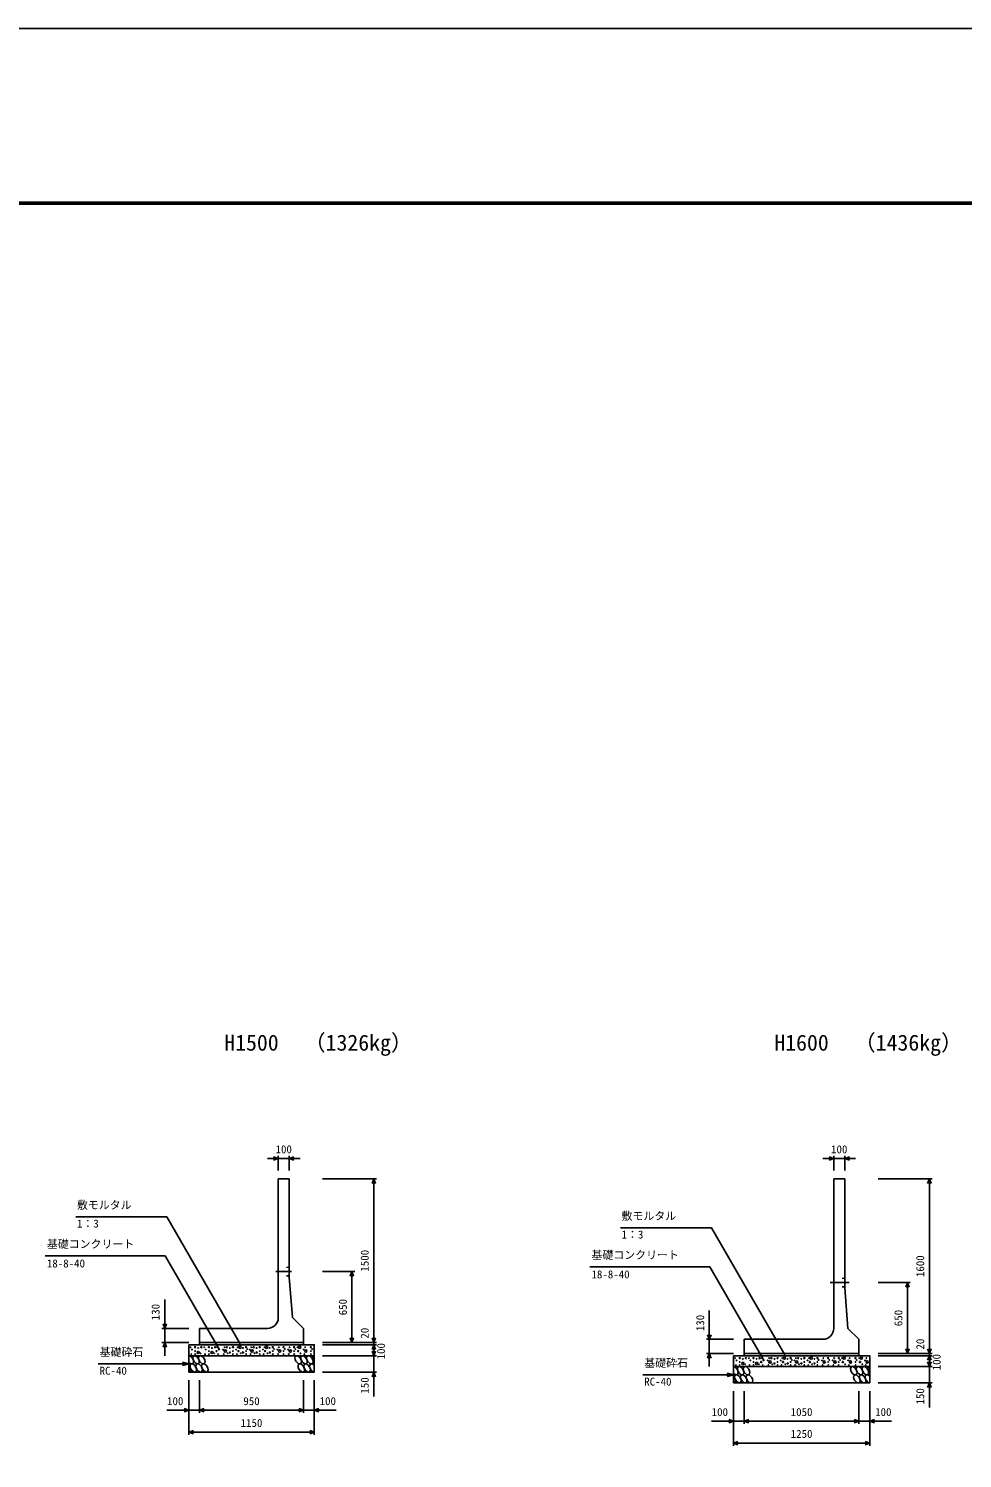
# Model space of a CAD drawing. Units: millimetres, scale not verified. Extents: x -67200 to 67200, y -23760 to 23760.
# Drawn here: x 46671 to 55223, y 10662 to 23760 of the extents above; entities that cross this region are included whole.
import ezdxf
from ezdxf.enums import TextEntityAlignment as Align

# ---------------------------------------------------------------- set-up
doc = ezdxf.new("R2010")
doc.units = ezdxf.units.MM
doc.header["$LTSCALE"] = 80
doc.linetypes.add('CHAIN1', pattern=[8, 5, -1, 1, -1])
doc.linetypes.add('DOTTED', pattern=[1.75, 0.25, -1.5])
for name, color, linetype, lineweight in [('0-0_CENTER', 7, 'CHAIN1', 25), ('0-1_DIM', 7, 'Continuous', 25), ('0-2_Defpoints', 5, 'Continuous', 25), ('0-3_HATCH', 6, 'Continuous', 25), ('0-6_OUTLINE', 1, 'Continuous', 25), ('0-7_OUTLINE2', 4, 'DOTTED', 25), ('0-8_TXT', 7, 'Continuous', 25), ('0-9_WAKU', 3, 'Continuous', 25)]:
    doc.layers.add(name, color=color, linetype=linetype, lineweight=lineweight)
doc.styles.add('ＭＳ ゴシック', font='')
doc.styles.get('ＭＳ ゴシック').set_extended_font_data('MS Gothic')

msp = doc.modelspace()

# ---------------------------------------------------------------- linework, layer by layer
at = {"layer": '0-0_CENTER'}
for p, q in [((49077.64, 12373.45), (48935.35, 12373.45)), ((54185.38, 12273.45), (54010.88, 12273.45))]:
    msp.add_line(p, q, dxfattribs=at)
at = {"layer": '0-1_DIM'}
for p, q in [((48957.5, 13410.34), (48857.5, 13410.34)), ((48957.5, 13435.34), (48957.5, 13298.45)), ((48957.5, 13410.34), (49057.5, 13410.34)), ((49057.5, 13435.34), (49057.5, 13298.45)), ((49157.5, 13410.34), (49057.5, 13410.34)), ((54045.5, 13410.34), (53945.5, 13410.34)), ((54045.5, 13435.34), (54045.5, 13298.45)), ((54045.5, 13410.34), (54145.5, 13410.34)), ((54145.5, 13435.34), (54145.5, 13298.45)), ((54245.5, 13410.34), (54145.5, 13410.34)), ((49857.5, 13223.45), (49362.5, 13223.45)), ((49832.5, 11723.45), (49832.5, 13223.45)), ((54945.5, 13223.45), (54450.5, 13223.45)), ((54920.5, 11623.45), (54920.5, 13223.45)), ((47104.4, 12874.85), (47936.82, 12874.85)), ((48608.09, 11712.18), (47936.82, 12874.85)), ((52092.4, 12774.85), (52924.82, 12774.85)), ((53596.09, 11612.18), (52924.82, 12774.85)), ((46822.79, 12517.34), (47922.34, 12517.34)), ((48418.6, 11657.78), (47922.34, 12517.34)), ((49657.5, 12373.45), (49362.5, 12373.45)), ((49632.5, 12373.45), (49632.5, 11723.45)), ((51810.79, 12417.34), (52910.34, 12417.34)), ((53406.6, 11557.78), (52910.34, 12417.34)), ((54745.5, 12273.45), (54450.5, 12273.45)), ((54720.5, 12273.45), (54720.5, 11623.45)), ((47917.5, 11853.45), (47917.5, 12117.62)), ((52905.5, 11753.45), (52905.5, 12017.62)), ((47892.5, 11853.45), (48137.5, 11853.45)), ((47917.5, 11853.45), (47917.5, 11723.45)), ((47892.5, 11723.45), (48137.5, 11723.45)), ((47917.5, 11603.45), (47917.5, 11723.45)), ((49857.5, 11723.45), (49362.5, 11723.45)), ((49857.5, 11703.45), (49362.5, 11703.45)), ((49832.5, 11723.45), (49832.5, 11703.45)), ((49832.5, 11703.45), (49832.5, 11603.45)), ((52880.5, 11753.45), (53125.5, 11753.45)), ((52905.5, 11753.45), (52905.5, 11623.45)), ((48137.5, 11528.45), (48079.54, 11543.97)), ((49857.5, 11603.45), (49362.5, 11603.45)), ((49832.5, 11603.45), (49832.5, 11453.45)), ((52880.5, 11623.45), (53125.5, 11623.45)), ((52905.5, 11503.45), (52905.5, 11623.45)), ((54945.5, 11623.45), (54450.5, 11623.45)), ((54945.5, 11603.45), (54450.5, 11603.45)), ((54920.5, 11623.45), (54920.5, 11603.45)), ((54920.5, 11603.45), (54920.5, 11503.45)), ((49857.5, 11453.45), (49362.5, 11453.45)), ((49832.5, 11230.21), (49832.5, 11453.45)), ((53125.5, 11428.45), (53067.54, 11443.97)), ((54945.5, 11503.45), (54450.5, 11503.45)), ((54920.5, 11503.45), (54920.5, 11353.45)), ((48137.5, 10878.45), (48137.5, 11378.45)), ((48237.5, 11078.45), (48237.5, 11378.45)), ((49187.5, 11078.45), (49187.5, 11378.45)), ((49187.5, 11078.45), (49187.5, 11378.45)), ((49287.5, 10878.45), (49287.5, 11378.45)), ((53125.5, 10778.45), (53125.5, 11278.45)), ((53225.5, 10978.45), (53225.5, 11278.45)), ((54275.5, 10978.45), (54275.5, 11278.45)), ((54275.5, 10978.45), (54275.5, 11278.45)), ((54375.5, 10778.45), (54375.5, 11278.45)), ((54945.5, 11353.45), (54450.5, 11353.45)), ((54920.5, 11130.21), (54920.5, 11353.45)), ((47937.96, 11103.45), (48137.5, 11103.45)), ((48237.5, 11103.45), (48137.5, 11103.45)), ((49187.5, 11103.45), (48237.5, 11103.45)), ((49287.5, 11103.45), (49187.5, 11103.45)), ((49487.04, 11103.45), (49287.5, 11103.45)), ((52925.96, 11003.45), (53125.5, 11003.45)), ((53225.5, 11003.45), (53125.5, 11003.45)), ((54275.5, 11003.45), (53225.5, 11003.45)), ((54375.5, 11003.45), (54275.5, 11003.45)), ((54575.04, 11003.45), (54375.5, 11003.45)), ((49287.5, 10903.45), (48137.5, 10903.45)), ((54375.5, 10803.45), (53125.5, 10803.45))]:
    msp.add_line(p, q, dxfattribs=at)
for points in [[(48915.21, 13425.73), (48957.5, 13410.34), (48915.21, 13394.95)], [(49099.79, 13425.73), (49057.5, 13410.34), (49099.79, 13394.95)], [(54003.21, 13425.73), (54045.5, 13410.34), (54003.21, 13394.95)], [(54187.79, 13425.73), (54145.5, 13410.34), (54187.79, 13394.95)], [(49817.11, 13181.16), (49832.5, 13223.45), (49847.89, 13181.16)], [(54905.11, 13181.16), (54920.5, 13223.45), (54935.89, 13181.16)], [(49617.11, 12331.16), (49632.5, 12373.45), (49647.89, 12331.16)], [(54705.11, 12231.16), (54720.5, 12273.45), (54735.89, 12231.16)], [(47932.89, 11895.73), (47917.5, 11853.45), (47902.11, 11895.73)], [(52920.89, 11795.73), (52905.5, 11753.45), (52890.11, 11795.73)], [(47932.89, 11681.16), (47917.5, 11723.45), (47902.11, 11681.16)], [(49617.11, 11765.73), (49632.5, 11723.45), (49647.89, 11765.73)], [(49817.11, 11765.73), (49832.5, 11723.45), (49847.89, 11765.73)], [(49817.11, 11661.16), (49832.5, 11703.45), (49847.89, 11661.16)], [(54705.11, 11665.73), (54720.5, 11623.45), (54735.89, 11665.73)], [(54905.11, 11665.73), (54920.5, 11623.45), (54935.89, 11665.73)], [(47307.18, 11528.45), (48137.5, 11528.45), (48079.54, 11512.92)], [(49817.11, 11645.73), (49832.5, 11603.45), (49847.89, 11645.73)], [(52920.89, 11581.16), (52905.5, 11623.45), (52890.11, 11581.16)], [(54905.11, 11561.16), (54920.5, 11603.45), (54935.89, 11561.16)], [(54905.11, 11545.73), (54920.5, 11503.45), (54935.89, 11545.73)], [(49817.11, 11411.16), (49832.5, 11453.45), (49847.89, 11411.16)], [(52295.18, 11428.45), (53125.5, 11428.45), (53067.54, 11412.92)], [(54905.11, 11311.16), (54920.5, 11353.45), (54935.89, 11311.16)], [(48095.21, 11118.84), (48137.5, 11103.45), (48095.21, 11088.05)], [(48279.79, 11118.84), (48237.5, 11103.45), (48279.79, 11088.05)], [(49145.21, 11118.84), (49187.5, 11103.45), (49145.21, 11088.05)], [(49329.79, 11118.84), (49287.5, 11103.45), (49329.79, 11088.05)], [(53083.21, 11018.84), (53125.5, 11003.45), (53083.21, 10988.05)], [(53267.79, 11018.84), (53225.5, 11003.45), (53267.79, 10988.05)], [(54233.21, 11018.84), (54275.5, 11003.45), (54233.21, 10988.05)], [(54417.79, 11018.84), (54375.5, 11003.45), (54417.79, 10988.05)], [(48179.79, 10918.84), (48137.5, 10903.45), (48179.79, 10888.05)], [(49245.21, 10918.84), (49287.5, 10903.45), (49245.21, 10888.05)], [(53167.79, 10818.84), (53125.5, 10803.45), (53167.79, 10788.05)], [(54333.21, 10818.84), (54375.5, 10803.45), (54333.21, 10788.05)]]:
    msp.add_lwpolyline(points, dxfattribs=at)
at = {"layer": '0-2_Defpoints'}
msp.add_lwpolyline([(0, -23760), (67200, -23760), (67200, 23760), (0, 23760)], close=True, dxfattribs=at)
at = {"layer": '0-3_HATCH'}
for centre, radius in [((48153.47, 11680.62), 2.5), ((48167.49, 11659.61), 2.5), ((48196.36, 11681.5), 5), ((48224.4, 11673.62), 2.5), ((48252.44, 11680.62), 5), ((48279.57, 11680.62), 2.5), ((48293.59, 11659.61), 2.5), ((48322.47, 11681.5), 5), ((48350.51, 11673.62), 2.5), ((48378.54, 11680.62), 5), ((48399.57, 11680.62), 2.5), ((48413.59, 11659.61), 2.5), ((48451.41, 11659.61), 2.5), ((48465.43, 11680.62), 2.5), ((48486.46, 11680.62), 5), ((48514.49, 11673.62), 2.5), ((48542.53, 11681.5), 5), ((48571.41, 11659.61), 2.5), ((48585.43, 11680.62), 2.5), ((48606.46, 11680.62), 10), ((48634.49, 11673.62), 2.5), ((48662.53, 11681.5), 5), ((48673.87, 11663.93), 2.5), ((48696.63, 11659.61), 2.5), ((48710.65, 11680.62), 2.5), ((48731.68, 11680.62), 5), ((48759.72, 11673.62), 2.5), ((48787.76, 11681.5), 5), ((48816.63, 11659.61), 2.5), ((48830.65, 11680.62), 2.5), ((48851.68, 11680.62), 10), ((48879.72, 11673.62), 2.5), ((48907.76, 11681.5), 5), ((48919.1, 11663.93), 2.5), ((48948.56, 11659.61), 2.5), ((48962.58, 11680.62), 2.5), ((49006.2, 11681.5), 5), ((49017.54, 11663.93), 2.5), ((49047, 11659.61), 2.5), ((49061.01, 11680.62), 2.5), ((49103.19, 11681.5), 5), ((49114.53, 11663.93), 2.5), ((49132.89, 11680.62), 2.5), ((49153.92, 11680.62), 10), ((49189.27, 11659.61), 2.5), ((49203.29, 11680.62), 2.5), ((49256.58, 11681.5), 5), ((49267.92, 11663.93), 2.5), ((48160.48, 11617.59), 2.5), ((48196.36, 11645.61), 2.5), ((48196.36, 11617.59), 2.5), ((48224.4, 11632.47), 10), ((48245.43, 11625.47), 2.5), ((48286.58, 11617.59), 2.5), ((48322.47, 11645.61), 2.5), ((48322.47, 11617.59), 2.5), ((48350.51, 11632.47), 10), ((48371.53, 11625.47), 2.5), ((48392.56, 11645.61), 5), ((48406.58, 11617.59), 2.5), ((48458.42, 11617.59), 2.5), ((48472.44, 11645.61), 10), ((48493.47, 11625.47), 2.5), ((48514.49, 11632.47), 5), ((48542.53, 11645.61), 2.5), ((48542.53, 11617.59), 2.5), ((48578.42, 11617.59), 2.5), ((48592.44, 11645.61), 5), ((48613.47, 11625.47), 2.5), ((48634.49, 11632.47), 5), ((48662.53, 11645.61), 2.5), ((48662.53, 11617.59), 2.5), ((48703.64, 11617.59), 2.5), ((48717.66, 11645.61), 10), ((48738.69, 11625.47), 2.5), ((48759.72, 11632.47), 5), ((48787.76, 11645.61), 2.5), ((48787.76, 11617.59), 2.5), ((48823.64, 11617.59), 2.5), ((48837.66, 11645.61), 5), ((48858.69, 11625.47), 2.5), ((48879.72, 11632.47), 5), ((48907.76, 11645.61), 2.5), ((48907.76, 11617.59), 2.5), ((48955.57, 11617.59), 2.5), ((48969.59, 11645.61), 10), ((49006.2, 11645.61), 2.5), ((49006.2, 11617.59), 2.5), ((49054.01, 11617.59), 2.5), ((49068.03, 11645.61), 10), ((49103.19, 11645.61), 2.5), ((49103.19, 11617.59), 2.5), ((49139.9, 11645.61), 5), ((49160.93, 11625.47), 2.5), ((49196.28, 11617.59), 2.5), ((49210.3, 11645.61), 10), ((49256.58, 11645.61), 2.5), ((49256.58, 11617.59), 2.5), ((53141.47, 11580.62), 2.5), ((53155.49, 11559.61), 2.5), ((53184.36, 11581.5), 5), ((53184.36, 11545.61), 2.5), ((53212.4, 11532.47), 10), ((53212.4, 11573.62), 2.5), ((53233.43, 11525.47), 2.5), ((53240.44, 11580.62), 5), ((53267.57, 11580.62), 2.5), ((53281.59, 11559.61), 2.5), ((53310.47, 11581.5), 5), ((53310.47, 11545.61), 2.5), ((53338.51, 11532.47), 10), ((53338.51, 11573.62), 2.5), ((53359.53, 11525.47), 2.5), ((53366.54, 11580.62), 5), ((53380.56, 11545.61), 5), ((53387.57, 11580.62), 2.5), ((53401.59, 11559.61), 2.5), ((53439.41, 11559.61), 2.5), ((53460.44, 11545.61), 10), ((53453.43, 11580.62), 2.5), ((53474.46, 11580.62), 5), ((53481.47, 11525.47), 2.5), ((53502.49, 11532.47), 5), ((53502.49, 11573.62), 2.5), ((53530.53, 11581.5), 5), ((53530.53, 11545.61), 2.5), ((53559.41, 11559.61), 2.5), ((53573.43, 11580.62), 2.5), ((53580.44, 11545.61), 5), ((53594.46, 11580.62), 10), ((53601.47, 11525.47), 2.5), ((53622.49, 11532.47), 5), ((53622.49, 11573.62), 2.5), ((53650.53, 11581.5), 5), ((53650.53, 11545.61), 2.5), ((53661.87, 11563.93), 2.5), ((53684.63, 11559.61), 2.5), ((53705.66, 11545.61), 10), ((53698.65, 11580.62), 2.5), ((53719.68, 11580.62), 5), ((53726.69, 11525.47), 2.5), ((53747.72, 11532.47), 5), ((53747.72, 11573.62), 2.5), ((53775.76, 11581.5), 5), ((53775.76, 11545.61), 2.5), ((53804.63, 11559.61), 2.5), ((53818.65, 11580.62), 2.5), ((53825.66, 11545.61), 5), ((53839.68, 11580.62), 10), ((53846.69, 11525.47), 2.5), ((53867.72, 11532.47), 5), ((53867.72, 11573.62), 2.5), ((53895.76, 11581.5), 5), ((53895.76, 11545.61), 2.5), ((53907.1, 11563.93), 2.5), ((53936.56, 11559.61), 2.5), ((53957.59, 11545.61), 10), ((53950.58, 11580.62), 2.5), ((53994.2, 11581.5), 5), ((53994.2, 11545.61), 2.5), ((54005.54, 11563.93), 2.5), ((54035, 11559.61), 2.5), ((54056.03, 11545.61), 10), ((54049.01, 11580.62), 2.5), ((54091.19, 11581.5), 5), ((54091.19, 11545.61), 2.5), ((54102.53, 11563.93), 2.5), ((54120.89, 11580.62), 2.5), ((54127.9, 11545.61), 5), ((54141.92, 11580.62), 10), ((54148.93, 11525.47), 2.5), ((54177.27, 11559.61), 2.5), ((54198.3, 11545.61), 10), ((54191.29, 11580.62), 2.5), ((54244.58, 11581.5), 5), ((54244.58, 11545.61), 2.5), ((54255.92, 11563.93), 2.5), ((54278.55, 11580.62), 2.5), ((54285.56, 11545.61), 5), ((54299.58, 11580.62), 10), ((54306.59, 11525.47), 2.5), ((54330.24, 11559.61), 2.5), ((54351.27, 11545.61), 10), ((54344.26, 11580.62), 2.5), ((53148.48, 11517.59), 2.5), ((53184.36, 11517.59), 2.5), ((53274.58, 11517.59), 2.5), ((53310.47, 11517.59), 2.5), ((53394.58, 11517.59), 2.5), ((53446.42, 11517.59), 2.5), ((53530.53, 11517.59), 2.5), ((53566.42, 11517.59), 2.5), ((53650.53, 11517.59), 2.5), ((53691.64, 11517.59), 2.5), ((53775.76, 11517.59), 2.5), ((53811.64, 11517.59), 2.5), ((53895.76, 11517.59), 2.5), ((53943.57, 11517.59), 2.5), ((53994.2, 11517.59), 2.5), ((54042.01, 11517.59), 2.5), ((54091.19, 11517.59), 2.5), ((54184.28, 11517.59), 2.5), ((54244.58, 11517.59), 2.5), ((54337.25, 11517.59), 2.5)]:
    msp.add_circle(centre, radius, dxfattribs=at)
for centre, start_param, end_param in [((48151.36, 11565.94), 1.84200472, 5.94741382), ((49274.54, 11490.95), 5.01737961, 9.05522424), ((49299.86, 11565.94), 5.89182623, 8.18077762), ((48126.04, 11490.95), 2.71731194, 5.07210661), ((53139.36, 11465.94), 1.84200472, 5.94741382), ((53114.04, 11390.95), 2.71731194, 5.07210661), ((54362.54, 11390.95), 5.01737961, 9.05522424), ((54387.86, 11465.94), 5.89182623, 8.18077762)]:
    msp.add_ellipse(centre, major_axis=(-21.81, 35.31), ratio=0.5792, start_param=start_param, end_param=end_param, dxfattribs=at)
for centre in [(48179.25, 11490.95), (48204.57, 11565.94), (48232.46, 11490.95), (48257.78, 11565.94), (48285.66, 11490.95), (49140.24, 11565.94), (49168.13, 11490.95), (49193.45, 11565.94), (49221.34, 11490.95), (49246.66, 11565.94), (53167.25, 11390.95), (53192.57, 11465.94), (53220.46, 11390.95), (53245.78, 11465.94), (53273.66, 11390.95), (54228.24, 11465.94), (54256.13, 11390.95), (54281.45, 11465.94), (54309.34, 11390.95), (54334.66, 11465.94)]:
    msp.add_ellipse(centre, major_axis=(-21.81, 35.31), ratio=0.5792, dxfattribs=at)
at = {"layer": '0-6_OUTLINE'}
for p, q in [((48957.5, 13223.45), (48957.5, 11953.45)), ((48957.5, 13223.45), (49057.5, 13223.45)), ((49057.5, 13223.45), (49057.5, 12323.45)), ((54045.5, 13223.45), (54045.5, 11853.45)), ((54045.5, 13223.45), (54145.5, 13223.45)), ((54145.5, 13223.45), (54145.5, 12223.45)), ((49057.5, 12323.45), (49087.5, 11953.45)), ((54145.5, 12223.45), (54175.5, 11853.45)), ((49087.5, 11953.45), (49187.5, 11853.45)), ((48857.5, 11853.45), (48237.5, 11853.45)), ((48237.5, 11703.45), (48237.5, 11853.45)), ((49187.5, 11703.45), (49187.5, 11853.45)), ((54175.5, 11853.45), (54275.5, 11753.45)), ((48137.5, 11703.45), (48137.5, 11453.45)), ((48237.5, 11723.45), (49187.5, 11723.45)), ((53225.5, 11603.45), (53225.5, 11753.45)), ((53945.5, 11753.45), (53225.5, 11753.45)), ((54275.5, 11603.45), (54275.5, 11753.45)), ((48137.5, 11603.45), (49287.5, 11603.45)), ((53125.5, 11603.45), (53125.5, 11353.45)), ((53225.5, 11623.45), (54275.5, 11623.45)), ((48137.5, 11453.45), (49287.5, 11453.45)), ((53125.5, 11503.45), (54375.5, 11503.45)), ((53125.5, 11353.45), (54375.5, 11353.45))]:
    msp.add_line(p, q, dxfattribs=at)
for points in [[(48137.5, 11703.45), (49287.5, 11703.45), (49287.5, 11453.45)], [(53125.5, 11603.45), (54375.5, 11603.45), (54375.5, 11353.45)]]:
    msp.add_lwpolyline(points, dxfattribs=at)
for centre in [(48857.5, 11953.45), (53945.5, 11853.45)]:
    msp.add_arc(centre, 100, 270, 0, dxfattribs=at)
at = {"layer": '0-7_OUTLINE2'}
for p, q in [((48962, 12403.45), (48957.5, 12407.95)), ((48962, 12343.45), (48957.5, 12338.95)), ((49053, 12413.45), (48962, 12403.45)), ((49053, 12333.45), (48962, 12343.45)), ((49053, 12413.45), (49057.5, 12417.95)), ((49053, 12333.45), (49057.5, 12328.95)), ((54141, 12313.45), (54050, 12303.45)), ((54141, 12313.45), (54145.5, 12317.95)), ((54050, 12303.45), (54045.5, 12307.95)), ((54050, 12243.45), (54045.5, 12238.95)), ((54141, 12233.45), (54050, 12243.45)), ((54141, 12233.45), (54145.5, 12228.95))]:
    msp.add_line(p, q, dxfattribs=at)
at = {"layer": '0-9_WAKU', "lineweight": 50}
msp.add_lwpolyline([(1600, -22160), (65600, -22160), (65600, 22160), (1600, 22160)], close=True, dxfattribs=at)

# ---------------------------------------------------------------- texts
at = {"layer": '0-1_DIM', "style": 'ＭＳ ゴシック'}
for s, p in [('100', (48932.5, 13435.34)), ('100', (54020.5, 13435.34)), ('敷モルタル', (47113.76, 12924.85)), ('1：3', (47113.76, 12754.74)), ('敷モルタル', (52101.76, 12824.85)), ('1：3', (52101.76, 12654.74)), ('基礎コンクリート', (46838.17, 12567.34)), ('18-8-40', (46838.17, 12389.71)), ('基礎コンクリート', (51826.17, 12467.34)), ('18-8-40', (51826.17, 12289.71)), ('基礎砕石', (47321.51, 11578.45)), ('基礎砕石', (52309.51, 11478.45)), ('RC-40', (47321.51, 11407.07)), ('RC-40', (52309.51, 11307.07)), ('100', (47938.86, 11128.45)), ('950', (48637.5, 11128.45)), ('100', (49336.14, 11128.45)), ('1150', (48612.5, 10928.45)), ('100', (52926.86, 11028.45)), ('1050', (53650.5, 11028.45)), ('100', (54424.14, 11028.45)), ('1250', (53650.5, 10828.45))]:
    msp.add_text(s, height=73.31, dxfattribs=at).set_placement(p, align=Align.BOTTOM_LEFT)
for s, p in [('1500', (49807.5, 12373.45)), ('1600', (54895.5, 12323.45)), ('130', (47892.5, 11928.07)), ('650', (49607.5, 11973.45)), ('130', (52880.5, 11828.07)), ('650', (54695.5, 11873.45)), ('20', (49807.5, 11759.41)), ('100', (49957.5, 11569.42)), ('20', (54895.5, 11659.41)), ('100', (55045.5, 11469.42)), ('150', (49807.5, 11256.13)), ('150', (54895.5, 11156.13))]:
    msp.add_text(s, height=73.31, rotation=90, dxfattribs=at).set_placement(p, align=Align.BOTTOM_LEFT)
at = {"layer": '0-8_TXT', "style": 'ＭＳ ゴシック'}
for s, p in [('H1500', (48462.5, 14353.69)), ('（1326kg）', (49191.12, 14353.69)), ('H1600', (53500.5, 14353.69)), ('（1436kg）', (54229.12, 14353.69))]:
    msp.add_text(s, height=146.6, dxfattribs=at).set_placement(p, align=Align.BOTTOM_LEFT)

doc.saveas('drawing.dxf')
